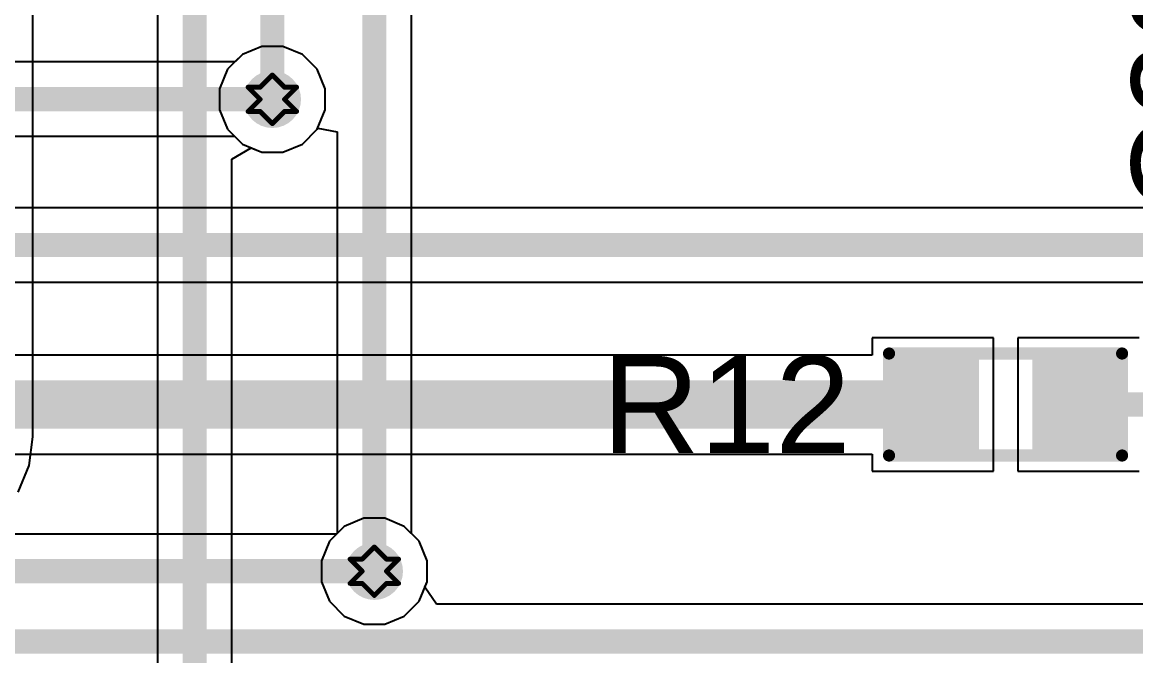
# Model space of a CAD drawing. Header units: inches. Extents: x 24 to 500, y 68 to 269.
# Drawn here: x 326.42 to 338.06, y 132.84 to 139.46 of the extents above; entities that cross this region are included whole.
import ezdxf

# ---------------------------------------------------------------- set-up
doc = ezdxf.new("R2010")
doc.units = ezdxf.units.IN
for name, color, linetype in [('Bottom Layer', 5, 'Continuous'), ('Drill Drawing', 1, 'Continuous'), ('Layer 1', 16, 'Continuous'), ('Layer 2', 76, 'Continuous'), ('Top Layer', 1, 'Continuous'), ('Top Overlay', 2, 'Continuous'), ('Top Paste', 8, 'Continuous'), ('Top Solder', 216, 'Continuous'), ('Via Holes', 16, 'Continuous')]:
    doc.layers.add(name, color=color, linetype=linetype)
doc.styles.add('Arial', font='', dxfattribs={"height": 0.2})
doc.styles.get('Arial').set_extended_font_data('Arial')

# ---------------------------------------------------------------- blocks, each defined once
blk = doc.blocks.new('R___0603_145')
at = {"layer": 'Top Layer'}
for points in [[(-0.38097714, 0.4445), (-0.38097714, -0.4445), (-1.14297714, -0.4445), (-1.14297714, 0.4445)], [(1.14302286, 0.4445), (1.14302286, -0.4445), (0.38102286, -0.4445), (0.38102286, 0.4445)]]:
    blk.add_hatch(color=1, dxfattribs=at).paths.add_polyline_path(points)
at = {"layer": 'Top Paste'}
for points in [[(-0.38097714, 0.4445), (-0.38097714, -0.4445), (-1.14297714, -0.4445), (-1.14297714, 0.4445)], [(1.14302286, 0.4445), (1.14302286, -0.4445), (0.38102286, -0.4445), (0.38102286, 0.4445)]]:
    blk.add_hatch(color=8, dxfattribs=at).paths.add_polyline_path(points)
at = {"layer": 'Top Solder'}
for points in [[(-0.27937714, 0.5460999999999999), (-0.27937714, -0.5460999999999999), (-1.24457714, -0.5460999999999999), (-1.24457714, 0.5460999999999999)], [(1.24462286, 0.5460999999999999), (1.24462286, -0.5460999999999999), (0.2794228599999999, -0.5460999999999999), (0.2794228599999999, 0.5460999999999999)]]:
    blk.add_hatch(color=216, dxfattribs=at).paths.add_polyline_path(points)
at = {"layer": 'Top Overlay'}
for points in [[(1.21922286, 0.5334, 0.127, 0.127, 0), (-1.21917714, 0.5334, 0.127, 0.127, 0)], [(-1.21917714, 0.5334, 0.127, 0.127, 0), (-1.21917714, -0.5334, 0.127, 0.127, 0)], [(1.21922286, 0.5334, 0.127, 0.127, 0), (1.21922286, -0.5334, 0.127, 0.127, 0)], [(1.21922286, -0.5334, 0.127, 0.127, 0), (-1.21917714, -0.5334, 0.127, 0.127, 0)]]:
    blk.add_lwpolyline(points, format="xyseb", dxfattribs=at)
for points in [[(-1.25092714, 0.5334, 0.0635, 0.0635, 1), (-1.18742714, 0.5334, 0.0635, 0.0635, 1)], [(-1.25092714, 0.5334, 0.0635, 0.0635, 1), (-1.18742714, 0.5334, 0.0635, 0.0635, 1)], [(1.18747286, 0.5334, 0.0635, 0.0635, 1), (1.25097286, 0.5334, 0.0635, 0.0635, 1)], [(1.18747286, 0.5334, 0.0635, 0.0635, 1), (1.25097286, 0.5334, 0.0635, 0.0635, 1)], [(-1.25092714, -0.5334, 0.0635, 0.0635, 1), (-1.18742714, -0.5334, 0.0635, 0.0635, 1)], [(-1.25092714, -0.5334, 0.0635, 0.0635, 1), (-1.18742714, -0.5334, 0.0635, 0.0635, 1)], [(1.18747286, -0.5334, 0.0635, 0.0635, 1), (1.25097286, -0.5334, 0.0635, 0.0635, 1)], [(1.18747286, -0.5334, 0.0635, 0.0635, 1), (1.25097286, -0.5334, 0.0635, 0.0635, 1)]]:
    blk.add_lwpolyline(points, format="xyseb", close=True, dxfattribs=at)

msp = doc.modelspace()

# ---------------------------------------------------------------- hatches: boundary and pattern name
at = {"layer": 'Bottom Layer'}
h = msp.add_hatch(color=5, dxfattribs=at)
edge = h.paths.add_edge_path()
edge.add_arc((329.0316, 138.6586), 0.2999994, 0, 360)
h = msp.add_hatch(color=5, dxfattribs=at)
edge = h.paths.add_edge_path()
edge.add_arc((330.0984, 133.72120576), 0.2999994, 0, 360)
at = {"layer": 'Layer 1'}
h = msp.add_hatch(color=16, dxfattribs=at)
edge = h.paths.add_edge_path()
edge.add_arc((329.0316, 138.6586), 0.2999994, 0, 360)
h = msp.add_hatch(color=16, dxfattribs=at)
edge = h.paths.add_edge_path()
edge.add_arc((330.0984, 133.72120576), 0.2999994, 0, 360)
at = {"layer": 'Layer 2'}
h = msp.add_hatch(color=76, dxfattribs=at)
edge = h.paths.add_edge_path()
edge.add_arc((329.0316, 138.6586), 0.2999994, 0, 360)
h = msp.add_hatch(color=76, dxfattribs=at)
edge = h.paths.add_edge_path()
edge.add_arc((330.0984, 133.72120576), 0.2999994, 0, 360)
at = {"layer": 'Top Layer'}
h = msp.add_hatch(color=1, dxfattribs=at)
edge = h.paths.add_edge_path()
edge.add_arc((329.0316, 138.6586), 0.2999994, 0, 360)
h = msp.add_hatch(color=1, dxfattribs=at)
edge = h.paths.add_edge_path()
edge.add_arc((330.0984, 133.72120576), 0.2999994, 0, 360)
at = {"layer": 'Via Holes'}
h = msp.add_hatch(color=7, dxfattribs=at)
edge = h.paths.add_edge_path()
edge.add_arc((329.0316, 138.6586), 0.1499997, 0, 360)
h = msp.add_hatch(color=7, dxfattribs=at)
edge = h.paths.add_edge_path()
edge.add_arc((330.0984, 133.72120576), 0.1499997, 0, 360)

# ---------------------------------------------------------------- linework, layer by layer
at = {"layer": 'Bottom Layer'}
for p, q in [((326.52446506, 135.128), (326.52446506, 145.62900008)), ((327.8303349399999, 145.08852872), (327.8303349399999, 129.6556081)), ((330.48686506, 134.11621386), (330.48686506, 143.56280152)), ((329.34541446, 138.1889413), (329.5012586999999, 138.34478554)), ((329.5012586999999, 138.34478554), (329.5069356, 138.35848884)), ((329.5069356, 138.35848884), (329.70993494, 138.31811046)), ((329.70993494, 138.31811046), (329.70993494, 134.11621386)), ((329.1417979, 138.1046006), (329.34541446, 138.1889413)), ((328.60726506, 138.0342299), (328.81026694, 138.15063556)), ((328.81026694, 138.15063556), (328.9214021, 138.1046006)), ((328.9214021, 138.1046006), (329.1417979, 138.1046006)), ((328.60726506, 129.6556081), (328.60726506, 138.0342299)), ((326.48751822, 134.82898612), (326.52688314, 135.128)), ((326.52688314, 135.128), (326.52446506, 135.128)), ((326.37210316, 134.5503532), (326.48751822, 134.82898612)), ((329.70993494, 134.11621386), (329.6287413, 134.03502022)), ((330.5680587, 134.03502022), (330.48686506, 134.11621386)), ((329.6287413, 134.03502022), (329.5444006, 133.83140366)), ((330.6523994, 133.83140366), (330.5680587, 134.03502022)), ((329.5444006, 133.83140366), (329.5444006, 133.61100786)), ((330.6523994, 133.61100786), (330.6523994, 133.83140366)), ((329.5444006, 133.61100786), (329.6287413, 133.4073913)), ((330.5680587, 133.4073913), (330.6523994, 133.61100786)), ((329.6287413, 133.4073913), (329.78458554, 133.25154706)), ((330.41221446, 133.25154706), (330.5680587, 133.4073913)), ((329.78458554, 133.25154706), (329.9882021, 133.16720636)), ((329.9882021, 133.16720636), (330.2085979, 133.16720636)), ((330.2085979, 133.16720636), (330.41221446, 133.25154706))]:
    msp.add_line(p, q, dxfattribs=at)
for points in [[(328.2188, 129.2606, 0.254, 0.254, 0), (328.2188, 145.08852872, 0.254, 0.254, 0)], [(329.0316, 138.6586, 0.254, 0.254, 0), (329.0316, 144.31892904, 0.254, 0.254, 0)], [(330.0984, 133.72120576, 0.254, 0.254, 0), (330.0984, 143.56280152, 0.254, 0.254, 0)]]:
    msp.add_lwpolyline(points, format="xyseb", dxfattribs=at)
for points in [[(328.9681, 138.6586, 0.127, 0.127, 1), (329.0951, 138.6586, 0.127, 0.127, 1)], [(330.0348999999999, 133.72120576, 0.127, 0.127, 1), (330.1619, 133.72120576, 0.127, 0.127, 1)]]:
    msp.add_lwpolyline(points, format="xyseb", close=True, dxfattribs=at)
at = {"layer": 'Drill Drawing'}
for points in [[(328.9046, 138.7856, 0.0508, 0.0508, 0), (329.0316, 138.9126, 0.0508, 0.0508, 0)], [(329.0316, 138.9126, 0.0508, 0.0508, 0), (329.1586, 138.7856, 0.0508, 0.0508, 0)], [(328.7776, 138.7856, 0.0508, 0.0508, 0), (328.9046, 138.6586, 0.0508, 0.0508, 0)], [(328.7776, 138.7856, 0.0508, 0.0508, 0), (328.9046, 138.7856, 0.0508, 0.0508, 0)], [(329.1586, 138.7856, 0.0508, 0.0508, 0), (329.2856, 138.7856, 0.0508, 0.0508, 0)], [(329.1586, 138.6586, 0.0508, 0.0508, 0), (329.2856, 138.7856, 0.0508, 0.0508, 0)], [(328.7776, 138.5316, 0.0508, 0.0508, 0), (328.9046, 138.6586, 0.0508, 0.0508, 0)], [(329.1586, 138.6586, 0.0508, 0.0508, 0), (329.2856, 138.5316, 0.0508, 0.0508, 0)], [(328.7776, 138.5316, 0.0508, 0.0508, 0), (328.9046, 138.5316, 0.0508, 0.0508, 0)], [(328.9046, 138.5316, 0.0508, 0.0508, 0), (329.0316, 138.4046, 0.0508, 0.0508, 0)], [(329.0316, 138.4046, 0.0508, 0.0508, 0), (329.1586, 138.5316, 0.0508, 0.0508, 0)], [(329.1586, 138.5316, 0.0508, 0.0508, 0), (329.2856, 138.5316, 0.0508, 0.0508, 0)], [(329.9714, 133.84820576, 0.0508, 0.0508, 0), (330.0984, 133.97520576, 0.0508, 0.0508, 0)], [(330.0984, 133.97520576, 0.0508, 0.0508, 0), (330.2254, 133.84820576, 0.0508, 0.0508, 0)], [(329.8444, 133.84820576, 0.0508, 0.0508, 0), (329.9714, 133.72120576, 0.0508, 0.0508, 0)], [(329.8444, 133.84820576, 0.0508, 0.0508, 0), (329.9714, 133.84820576, 0.0508, 0.0508, 0)], [(330.2254, 133.84820576, 0.0508, 0.0508, 0), (330.3524, 133.84820576, 0.0508, 0.0508, 0)], [(330.2254, 133.72120576, 0.0508, 0.0508, 0), (330.3524, 133.84820576, 0.0508, 0.0508, 0)], [(329.8444, 133.59420576, 0.0508, 0.0508, 0), (329.9714, 133.72120576, 0.0508, 0.0508, 0)], [(330.2254, 133.72120576, 0.0508, 0.0508, 0), (330.3524, 133.59420576, 0.0508, 0.0508, 0)], [(329.8444, 133.59420576, 0.0508, 0.0508, 0), (329.9714, 133.59420576, 0.0508, 0.0508, 0)], [(329.9714, 133.59420576, 0.0508, 0.0508, 0), (330.0984, 133.46720576, 0.0508, 0.0508, 0)], [(330.0984, 133.46720576, 0.0508, 0.0508, 0), (330.2254, 133.59420576, 0.0508, 0.0508, 0)], [(330.2254, 133.59420576, 0.0508, 0.0508, 0), (330.3524, 133.59420576, 0.0508, 0.0508, 0)]]:
    msp.add_lwpolyline(points, format="xyseb", dxfattribs=at)
for points in [[(329.0189, 138.9126, 0.0254, 0.0254, 1), (329.0443, 138.9126, 0.0254, 0.0254, 1)], [(329.0189, 138.9126, 0.0254, 0.0254, 1), (329.0443, 138.9126, 0.0254, 0.0254, 1)], [(328.7649, 138.7856, 0.0254, 0.0254, 1), (328.7902999999999, 138.7856, 0.0254, 0.0254, 1)], [(328.7649, 138.7856, 0.0254, 0.0254, 1), (328.7902999999999, 138.7856, 0.0254, 0.0254, 1)], [(328.8919, 138.7856, 0.0254, 0.0254, 1), (328.9173, 138.7856, 0.0254, 0.0254, 1)], [(328.8919, 138.7856, 0.0254, 0.0254, 1), (328.9173, 138.7856, 0.0254, 0.0254, 1)], [(329.1459, 138.7856, 0.0254, 0.0254, 1), (329.1713, 138.7856, 0.0254, 0.0254, 1)], [(329.1459, 138.7856, 0.0254, 0.0254, 1), (329.1713, 138.7856, 0.0254, 0.0254, 1)], [(329.2729, 138.7856, 0.0254, 0.0254, 1), (329.2983, 138.7856, 0.0254, 0.0254, 1)], [(329.2729, 138.7856, 0.0254, 0.0254, 1), (329.2983, 138.7856, 0.0254, 0.0254, 1)], [(328.8919, 138.6586, 0.0254, 0.0254, 1), (328.9173, 138.6586, 0.0254, 0.0254, 1)], [(328.8919, 138.6586, 0.0254, 0.0254, 1), (328.9173, 138.6586, 0.0254, 0.0254, 1)], [(329.1459, 138.6586, 0.0254, 0.0254, 1), (329.1713, 138.6586, 0.0254, 0.0254, 1)], [(329.1459, 138.6586, 0.0254, 0.0254, 1), (329.1713, 138.6586, 0.0254, 0.0254, 1)], [(328.7649, 138.5316, 0.0254, 0.0254, 1), (328.7902999999999, 138.5316, 0.0254, 0.0254, 1)], [(328.7649, 138.5316, 0.0254, 0.0254, 1), (328.7902999999999, 138.5316, 0.0254, 0.0254, 1)], [(328.8919, 138.5316, 0.0254, 0.0254, 1), (328.9173, 138.5316, 0.0254, 0.0254, 1)], [(328.8919, 138.5316, 0.0254, 0.0254, 1), (328.9173, 138.5316, 0.0254, 0.0254, 1)], [(329.1459, 138.5316, 0.0254, 0.0254, 1), (329.1713, 138.5316, 0.0254, 0.0254, 1)], [(329.1459, 138.5316, 0.0254, 0.0254, 1), (329.1713, 138.5316, 0.0254, 0.0254, 1)], [(329.2729, 138.5316, 0.0254, 0.0254, 1), (329.2983, 138.5316, 0.0254, 0.0254, 1)], [(329.2729, 138.5316, 0.0254, 0.0254, 1), (329.2983, 138.5316, 0.0254, 0.0254, 1)], [(329.0189, 138.4046, 0.0254, 0.0254, 1), (329.0443, 138.4046, 0.0254, 0.0254, 1)], [(329.0189, 138.4046, 0.0254, 0.0254, 1), (329.0443, 138.4046, 0.0254, 0.0254, 1)], [(330.0857, 133.97520576, 0.0254, 0.0254, 1), (330.1111, 133.97520576, 0.0254, 0.0254, 1)], [(330.0857, 133.97520576, 0.0254, 0.0254, 1), (330.1111, 133.97520576, 0.0254, 0.0254, 1)], [(329.8317, 133.84820576, 0.0254, 0.0254, 1), (329.8570999999999, 133.84820576, 0.0254, 0.0254, 1)], [(329.8317, 133.84820576, 0.0254, 0.0254, 1), (329.8570999999999, 133.84820576, 0.0254, 0.0254, 1)], [(329.9587, 133.84820576, 0.0254, 0.0254, 1), (329.9841, 133.84820576, 0.0254, 0.0254, 1)], [(329.9587, 133.84820576, 0.0254, 0.0254, 1), (329.9841, 133.84820576, 0.0254, 0.0254, 1)], [(330.2127, 133.84820576, 0.0254, 0.0254, 1), (330.2381, 133.84820576, 0.0254, 0.0254, 1)], [(330.2127, 133.84820576, 0.0254, 0.0254, 1), (330.2381, 133.84820576, 0.0254, 0.0254, 1)], [(330.3397, 133.84820576, 0.0254, 0.0254, 1), (330.3651, 133.84820576, 0.0254, 0.0254, 1)], [(330.3397, 133.84820576, 0.0254, 0.0254, 1), (330.3651, 133.84820576, 0.0254, 0.0254, 1)], [(329.9587, 133.72120576, 0.0254, 0.0254, 1), (329.9841, 133.72120576, 0.0254, 0.0254, 1)], [(329.9587, 133.72120576, 0.0254, 0.0254, 1), (329.9841, 133.72120576, 0.0254, 0.0254, 1)], [(330.2127, 133.72120576, 0.0254, 0.0254, 1), (330.2381, 133.72120576, 0.0254, 0.0254, 1)], [(330.2127, 133.72120576, 0.0254, 0.0254, 1), (330.2381, 133.72120576, 0.0254, 0.0254, 1)], [(329.8317, 133.59420576, 0.0254, 0.0254, 1), (329.8570999999999, 133.59420576, 0.0254, 0.0254, 1)], [(329.8317, 133.59420576, 0.0254, 0.0254, 1), (329.8570999999999, 133.59420576, 0.0254, 0.0254, 1)], [(329.9587, 133.59420576, 0.0254, 0.0254, 1), (329.9841, 133.59420576, 0.0254, 0.0254, 1)], [(329.9587, 133.59420576, 0.0254, 0.0254, 1), (329.9841, 133.59420576, 0.0254, 0.0254, 1)], [(330.2127, 133.59420576, 0.0254, 0.0254, 1), (330.2381, 133.59420576, 0.0254, 0.0254, 1)], [(330.2127, 133.59420576, 0.0254, 0.0254, 1), (330.2381, 133.59420576, 0.0254, 0.0254, 1)], [(330.3397, 133.59420576, 0.0254, 0.0254, 1), (330.3651, 133.59420576, 0.0254, 0.0254, 1)], [(330.3397, 133.59420576, 0.0254, 0.0254, 1), (330.3651, 133.59420576, 0.0254, 0.0254, 1)], [(330.0857, 133.46720576, 0.0254, 0.0254, 1), (330.1111, 133.46720576, 0.0254, 0.0254, 1)], [(330.0857, 133.46720576, 0.0254, 0.0254, 1), (330.1111, 133.46720576, 0.0254, 0.0254, 1)]]:
    msp.add_lwpolyline(points, format="xyseb", close=True, dxfattribs=at)
at = {"layer": 'Layer 1'}
for p, q in [((328.9214021, 139.2125994), (328.71778554, 139.1282587)), ((329.1417979, 139.2125994), (328.9214021, 139.2125994)), ((329.34541446, 139.1282587), (329.1417979, 139.2125994)), ((328.71778554, 139.1282587), (328.5619413, 138.97241446)), ((329.5012586999999, 138.97241446), (329.34541446, 139.1282587)), ((328.5619413, 138.97241446), (328.4776006, 138.7687979)), ((329.5855994, 138.7687979), (329.5012586999999, 138.97241446)), ((328.4776006, 138.7687979), (328.4776006, 138.5484021)), ((329.5855994, 138.5484021), (329.5855994, 138.7687979)), ((328.4776006, 138.5484021), (328.5619413, 138.34478554)), ((329.5012586999999, 138.34478554), (329.5855994, 138.5484021)), ((328.5619413, 138.34478554), (328.71778554, 138.1889413)), ((329.34541446, 138.1889413), (329.5012586999999, 138.34478554)), ((328.71778554, 138.1889413), (328.9214021, 138.1046006)), ((329.1417979, 138.1046006), (329.34541446, 138.1889413)), ((328.9214021, 138.1046006), (329.1417979, 138.1046006)), ((329.9882021, 134.27520516), (329.78458554, 134.19086446)), ((330.2085979, 134.27520516), (329.9882021, 134.27520516)), ((330.41221446, 134.19086446), (330.2085979, 134.27520516)), ((329.78458554, 134.19086446), (329.6287413, 134.03502022)), ((330.5680587, 134.03502022), (330.41221446, 134.19086446)), ((329.6287413, 134.03502022), (329.5444006, 133.83140366)), ((330.6523994, 133.83140366), (330.5680587, 134.03502022)), ((329.5444006, 133.83140366), (329.5444006, 133.61100786)), ((330.6523994, 133.61100786), (330.6523994, 133.83140366)), ((329.5444006, 133.61100786), (329.6287413, 133.4073913)), ((330.5680587, 133.4073913), (330.6523994, 133.61100786)), ((329.6287413, 133.4073913), (329.78458554, 133.25154706)), ((330.41221446, 133.25154706), (330.5680587, 133.4073913)), ((329.78458554, 133.25154706), (329.9882021, 133.16720636)), ((329.9882021, 133.16720636), (330.2085979, 133.16720636)), ((330.2085979, 133.16720636), (330.41221446, 133.25154706))]:
    msp.add_line(p, q, dxfattribs=at)
at = {"layer": 'Layer 2'}
for p, q in [((328.9214021, 139.2125994), (328.71778554, 139.1282587)), ((329.1417979, 139.2125994), (328.9214021, 139.2125994)), ((329.34541446, 139.1282587), (329.1417979, 139.2125994)), ((328.71778554, 139.1282587), (328.5619413, 138.97241446)), ((329.5012586999999, 138.97241446), (329.34541446, 139.1282587)), ((328.5619413, 138.97241446), (328.4776006, 138.7687979)), ((329.5855994, 138.7687979), (329.5012586999999, 138.97241446)), ((328.4776006, 138.7687979), (328.4776006, 138.5484021)), ((329.5855994, 138.5484021), (329.5855994, 138.7687979)), ((328.4776006, 138.5484021), (328.5619413, 138.34478554)), ((329.5012586999999, 138.34478554), (329.5855994, 138.5484021)), ((328.5619413, 138.34478554), (328.71778554, 138.1889413)), ((329.34541446, 138.1889413), (329.5012586999999, 138.34478554)), ((328.71778554, 138.1889413), (328.9214021, 138.1046006)), ((329.1417979, 138.1046006), (329.34541446, 138.1889413)), ((328.9214021, 138.1046006), (329.1417979, 138.1046006)), ((329.9882021, 134.27520516), (329.78458554, 134.19086446)), ((330.2085979, 134.27520516), (329.9882021, 134.27520516)), ((330.41221446, 134.19086446), (330.2085979, 134.27520516)), ((329.78458554, 134.19086446), (329.6287413, 134.03502022)), ((330.5680587, 134.03502022), (330.41221446, 134.19086446)), ((329.6287413, 134.03502022), (329.5444006, 133.83140366)), ((330.6523994, 133.83140366), (330.5680587, 134.03502022)), ((329.5444006, 133.83140366), (329.5444006, 133.61100786)), ((330.6523994, 133.61100786), (330.6523994, 133.83140366)), ((329.5444006, 133.61100786), (329.6287413, 133.4073913)), ((330.5680587, 133.4073913), (330.6523994, 133.61100786)), ((329.6287413, 133.4073913), (329.78458554, 133.25154706)), ((330.41221446, 133.25154706), (330.5680587, 133.4073913)), ((329.78458554, 133.25154706), (329.9882021, 133.16720636)), ((329.9882021, 133.16720636), (330.2085979, 133.16720636)), ((330.2085979, 133.16720636), (330.41221446, 133.25154706))]:
    msp.add_line(p, q, dxfattribs=at)
at = {"layer": 'Top Layer'}
for p, q in [((328.9214021, 139.2125994), (328.71778554, 139.1282587)), ((329.1417979, 139.2125994), (328.9214021, 139.2125994)), ((329.34541446, 139.1282587), (329.1417979, 139.2125994)), ((328.71778554, 139.1282587), (328.63899982, 139.04947298)), ((329.5012586999999, 138.97241446), (329.34541446, 139.1282587)), ((328.63899982, 139.04947298), (310.84105472, 139.04947298)), ((329.5855994, 138.7687979), (329.5012586999999, 138.97241446)), ((329.5855994, 138.5484021), (329.5855994, 138.7687979)), ((329.5012586999999, 138.34478554), (329.5855994, 138.5484021)), ((329.34541446, 138.1889413), (329.5012586999999, 138.34478554)), ((310.84105472, 138.27254286), (328.63418398, 138.27254286)), ((328.63418398, 138.27254286), (328.71778554, 138.1889413)), ((328.71778554, 138.1889413), (328.9214021, 138.1046006)), ((329.1417979, 138.1046006), (329.34541446, 138.1889413)), ((328.9214021, 138.1046006), (329.1417979, 138.1046006)), ((342.20902094, 137.52306506), (305.9684, 137.52306506)), ((305.9684, 136.74613494), (342.1314087, 136.74613494)), ((336.5753999999999, 136.1642692), (335.3054, 136.1642692)), ((335.3054, 136.1642692), (335.3054, 135.98372092)), ((336.5753999999999, 134.7672692), (336.5753999999999, 136.1642692)), ((338.0994, 136.1642692), (336.8294, 136.1642692)), ((336.8294, 136.1642692), (336.8294, 134.7672692)), ((335.3054, 135.98372092), (298.48303016, 135.98372092)), ((298.48303016, 134.94781748), (335.3054, 134.94781748)), ((335.3054, 134.94781748), (335.3054, 134.7672692)), ((335.3054, 134.7672692), (336.5753999999999, 134.7672692)), ((336.8294, 134.7672692), (338.0994, 134.7672692)), ((329.9882021, 134.27520516), (329.78458554, 134.19086446)), ((330.2085979, 134.27520516), (329.9882021, 134.27520516)), ((330.41221446, 134.19086446), (330.2085979, 134.27520516)), ((329.7033919, 134.10967082), (289.20777312, 134.10967082)), ((329.78458554, 134.19086446), (329.7033919, 134.10967082)), ((330.5680587, 134.03502022), (330.41221446, 134.19086446)), ((330.6523994, 133.83140366), (330.5680587, 134.03502022)), ((330.6523994, 133.61100786), (330.6523994, 133.83140366)), ((330.62850562, 133.55332192), (330.6523994, 133.61100786)), ((330.7473065, 133.37551938), (330.62850562, 133.55332192)), ((343.39498504, 133.37551938), (330.7473065, 133.37551938))]:
    msp.add_line(p, q, dxfattribs=at)
for points in [[(310.14255472, 138.66100792, 0.254, 0.254, 0), (329.0316, 138.66100792, 0.254, 0.254, 0)], [(305.9684, 137.1346, 0.254, 0.254, 0), (342.5264168, 137.1346, 0.254, 0.254, 0)], [(298.48303016, 135.4657692, 0.508, 0.508, 0), (335.9404, 135.4657692, 0.508, 0.508, 0)], [(337.4644, 135.4657692, 0.254, 0.254, 0), (339.2678, 135.4657692, 0.254, 0.254, 0)], [(289.20777312, 133.72120576, 0.254, 0.254, 0), (330.0984, 133.72120576, 0.254, 0.254, 0)], [(286.06869888, 132.98705432, 0.254, 0.254, 0), (358.5080713999999, 132.98705432, 0.254, 0.254, 0)]]:
    msp.add_lwpolyline(points, format="xyseb", dxfattribs=at)
for points in [[(328.9681, 138.66100792, 0.127, 0.127, 1), (329.0951, 138.66100792, 0.127, 0.127, 1)], [(335.8134, 135.4657692, 0.254, 0.254, 1), (336.0674, 135.4657692, 0.254, 0.254, 1)], [(337.4009, 135.4657692, 0.127, 0.127, 1), (337.5279, 135.4657692, 0.127, 0.127, 1)], [(330.0348999999999, 133.72120576, 0.127, 0.127, 1), (330.1619, 133.72120576, 0.127, 0.127, 1)]]:
    msp.add_lwpolyline(points, format="xyseb", close=True, dxfattribs=at)

# ---------------------------------------------------------------- block references
at = {"rotation": 180}
msp.add_blockref('R___0603_145', (336.70242286, 135.4657692), dxfattribs=at)

# ---------------------------------------------------------------- texts
at = {"layer": 'Top Overlay', "style": 'Arial'}
msp.add_text('C30', height=1.016, rotation=90, dxfattribs=at).set_placement((339.03603516, 137.4440736))
msp.add_text('R12', height=1.016, dxfattribs=at).set_placement((332.47884228, 134.9579343))

doc.saveas('drawing.dxf')
